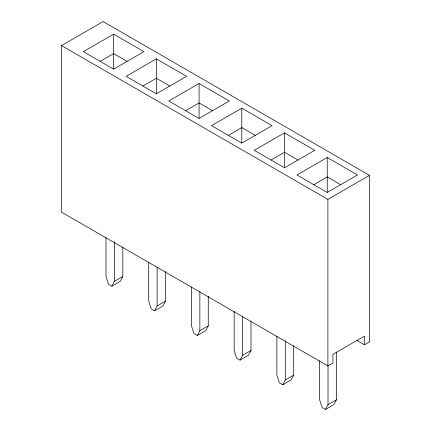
<?xml version="1.0" encoding="UTF-8"?>
<svg xmlns="http://www.w3.org/2000/svg" width="431" height="431" viewBox="0 0 431 431"><rect width="100%" height="100%" fill="white"/><g stroke="black" fill="none" stroke-linecap="round" stroke-linejoin="round"><path stroke-width="0.65" d="M241.796 108.176L211.519 125.653L241.796 143.13L272.069 125.653L241.796 108.176L241.796 142.887M106.004 237.503L106.004 276.486L108.526 284.185L111.893 286.13L114.414 281.341L114.414 241.683M122.824 246.909L122.824 276.486L120.303 281.276L111.893 286.13M148.722 262.167L148.722 301.15L151.249 308.855L154.61 310.794L157.132 306.005L157.132 267.021M165.542 271.573L165.542 301.15L163.02 305.94L154.61 310.794M191.445 286.83L191.445 325.814L193.966 333.519L197.328 335.458L199.855 330.669L199.855 291.685M208.265 296.237L208.265 325.814L205.738 330.604L197.328 335.458M234.162 311.494L234.162 350.478L236.684 358.183L240.051 360.122L242.572 355.333L242.572 316.349M250.982 321.574L250.982 350.478L248.461 355.268L240.051 360.122M276.885 336.158L276.885 375.142L279.407 382.847L282.768 384.786L285.295 379.997L285.295 341.013M293.7 345.565L293.7 375.142L291.178 379.932L282.768 384.786M319.603 360.822L319.603 399.806L322.124 407.51L325.491 409.45L328.013 404.661L328.013 365.677M336.422 352.084L336.422 399.806L333.901 404.596L325.491 409.45M364.47 344.805L364.47 336.11L332.937 354.314L332.937 363.015L327.894 365.924L61.482 212.117L61.482 45.584L103.106 21.55L369.518 175.358L369.518 341.891L364.47 344.805L356.895 340.431M113.633 34.184L83.361 51.661L113.633 69.138L143.911 51.661L113.633 34.184L113.633 68.895M100.181 61.369L113.633 53.6L127.091 61.369M156.356 58.848L126.078 76.325L156.356 93.802L186.628 76.325L156.356 58.848L156.356 93.559M142.898 86.033L156.356 78.264L169.809 86.033M199.074 83.512L168.801 100.989L199.074 118.466L229.346 100.989L199.074 83.512L199.074 118.223M185.621 110.697L199.074 102.928L212.531 110.697M228.338 135.361L241.796 127.592L255.249 135.361M284.514 132.84L254.242 150.317L284.514 167.794L314.786 150.317L284.514 132.84L284.514 167.551M271.056 160.025L284.514 152.256L297.966 160.025M327.231 157.504L296.959 174.981L327.231 192.458L357.509 174.981L327.231 157.504L327.231 192.215M114.414 281.341L122.824 276.486M313.779 184.689L327.231 176.92L340.689 184.689M61.482 45.584L327.894 199.391L369.518 175.358M157.132 306.005L165.542 301.15M199.855 330.669L208.265 325.814M242.572 355.333L250.982 350.478M285.295 379.997L293.7 375.142M328.013 404.661L336.422 399.806M327.894 199.391L327.894 365.924"/></g></svg>
